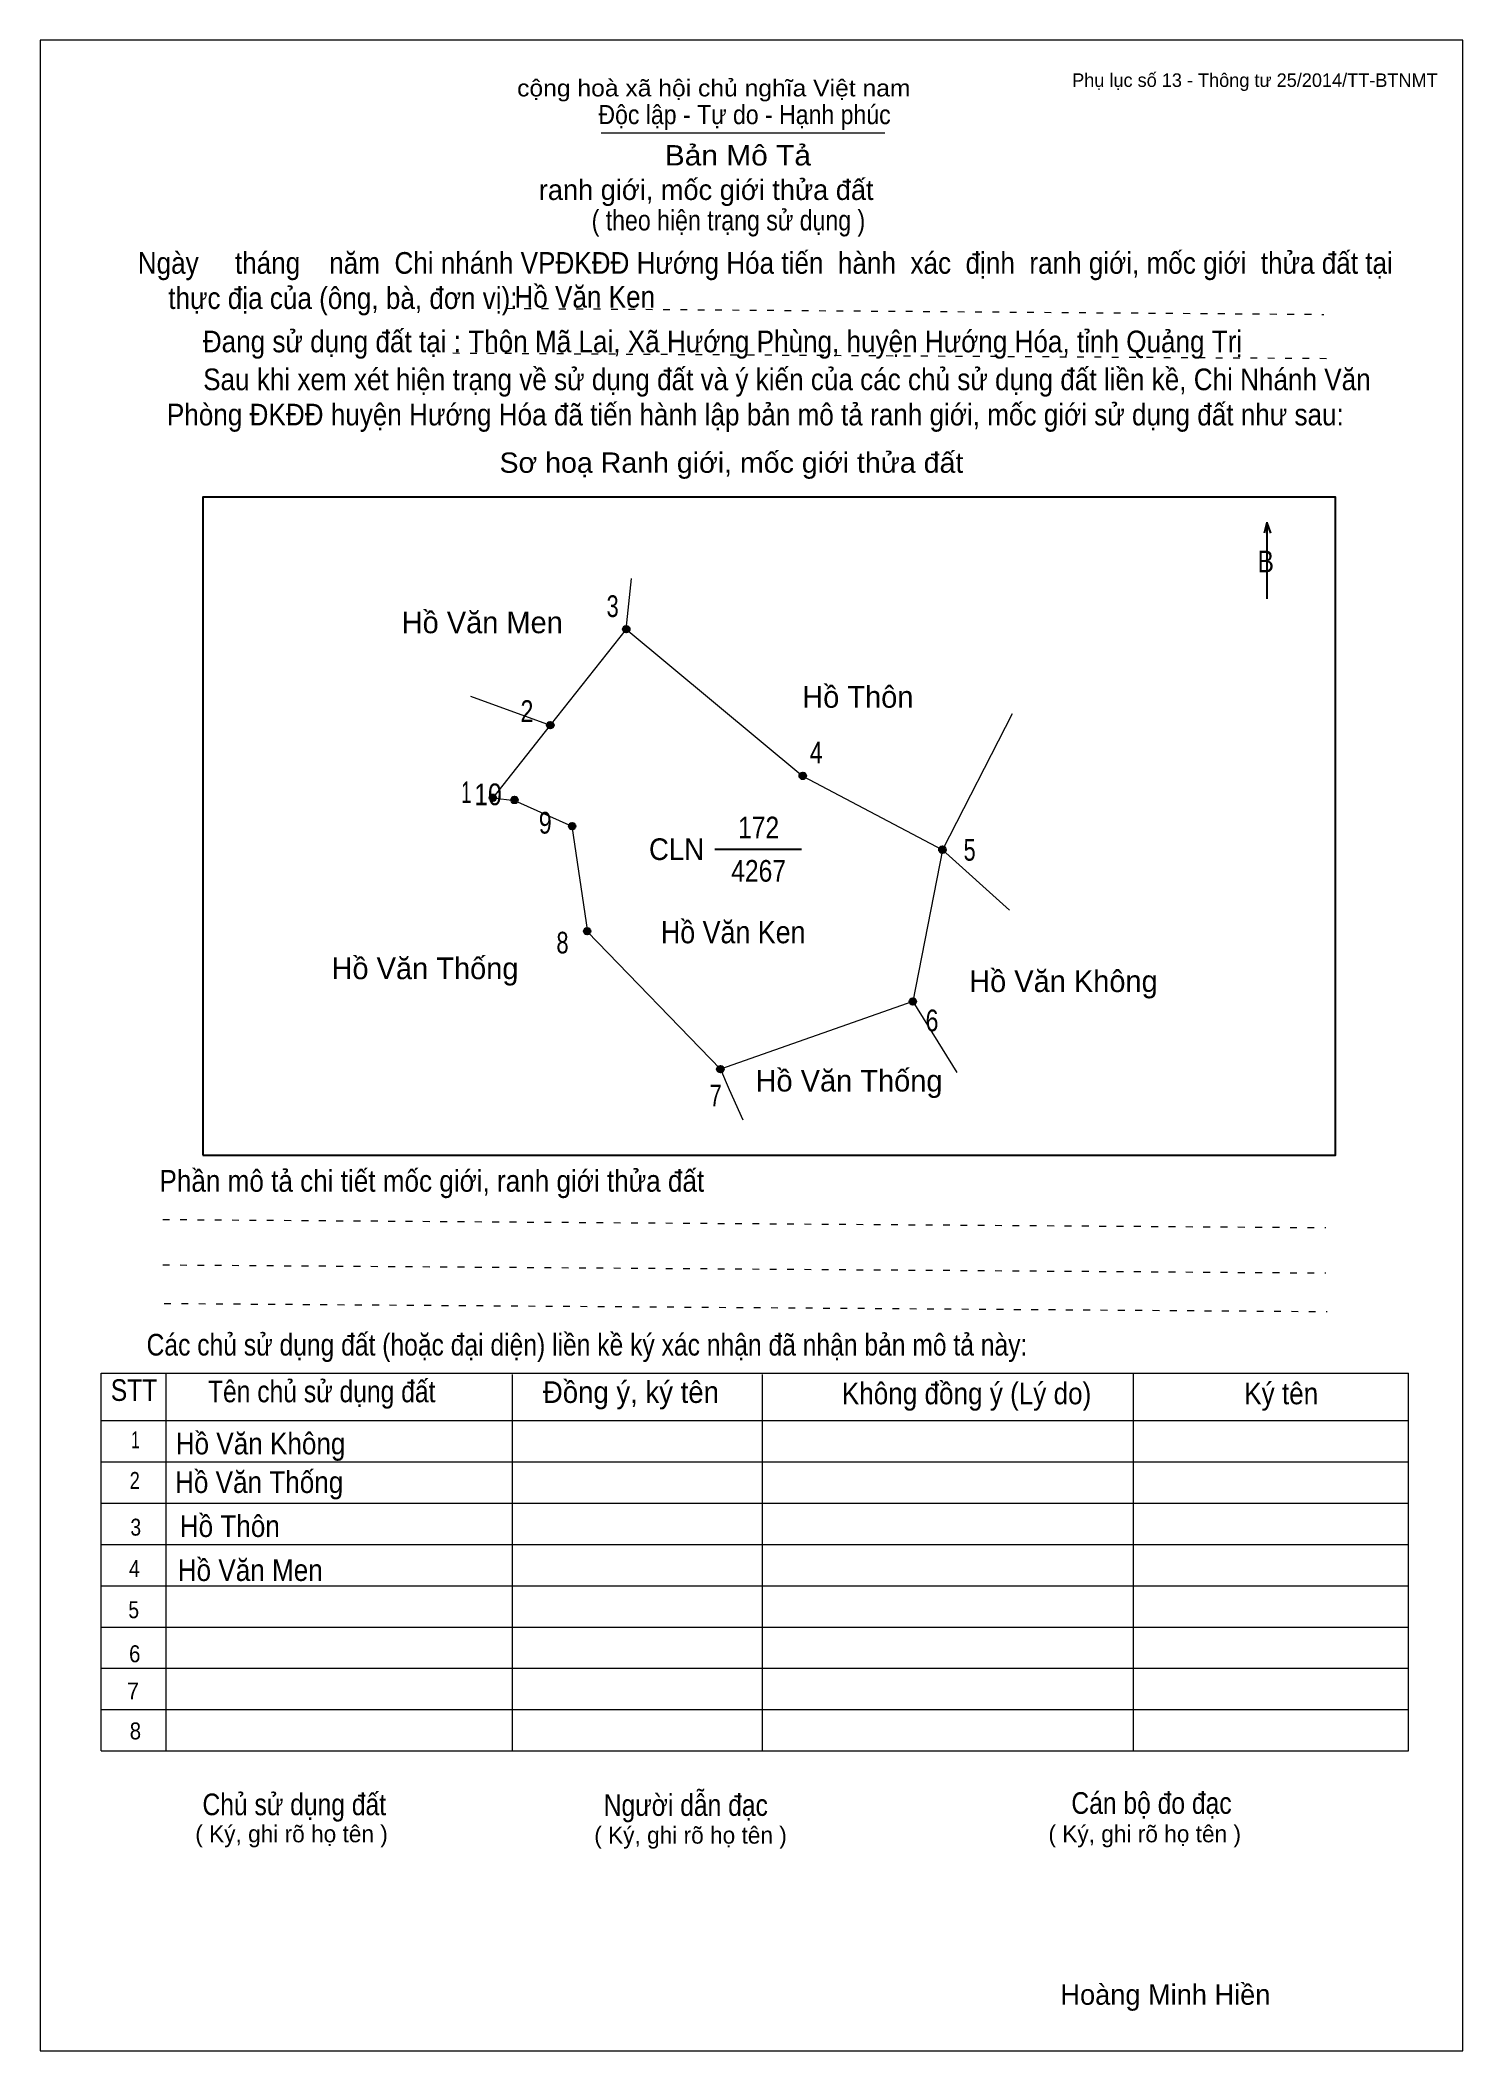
# Model space of a CAD drawing. Header units: centimetres. Extents: x 0 to 21, y 0 to 29.7.
import ezdxf
from ezdxf.enums import TextEntityAlignment as Align

# ---------------------------------------------------------------- set-up
doc = ezdxf.new("R2010")
doc.units = ezdxf.units.CM
doc.header["$LTSCALE"] = 0.13
doc.linetypes.add('DOTTED', pattern=[1.5, 0.3, -1.2])
for name, color, linetype, lineweight in [('1', 7, 'Continuous', 13), ('32', 7, 'Continuous', 25), ('33', 7, 'Continuous', 25), ('6', 7, 'Continuous', 13), ('62', 7, 'Continuous', 13)]:
    doc.layers.add(name, color=color, linetype=linetype, lineweight=lineweight)
for name, color, linetype in [('2', 7, 'Continuous'), ('34', 7, 'Continuous'), ('63', 7, 'Continuous')]:
    doc.layers.add(name, color=color, linetype=linetype)

msp = doc.modelspace()

# ---------------------------------------------------------------- hatches: boundary and pattern name
at = {"layer": '32'}
for points in [[(8.7013, 21, 1), (8.6013, 21, 1)], [(7.58, 19.5819, 1), (7.48, 19.5819, 1)], [(11.3066, 18.8326, 1), (11.2066, 18.8326, 1)], [(6.732, 18.5095, 1), (6.632, 18.5095, 1)], [(7.0507, 18.4773, 1), (6.9507, 18.4773, 1)], [(7.9023, 18.0899, 1), (7.8023, 18.0899, 1)], [(13.3687, 17.7427, 1), (13.2687, 17.7427, 1)], [(8.1238, 16.5387, 1), (8.0238, 16.5387, 1)], [(12.9316, 15.5, 1), (12.8316, 15.5, 1)], [(10.0902, 14.5, 1), (9.9902, 14.5, 1)]]:
    msp.add_hatch(color=256, dxfattribs=at).paths.add_polyline_path(points)

# ---------------------------------------------------------------- linework, layer by layer
at = {"layer": '1'}
msp.add_lwpolyline([(21, 0), (21, 29.7), (0, 29.7), (0, 0)], close=True, dxfattribs=at)
at = {"layer": '32'}
for centre in [(8.6513, 21), (7.53, 19.5819), (11.2566, 18.8326), (6.682, 18.5095), (7.0007, 18.4773), (7.8523, 18.0899), (13.3187, 17.7427), (8.0738, 16.5387), (12.8816, 15.5), (10.0402, 14.5)]:
    msp.add_circle(centre, 0.05, dxfattribs=at)
at = {"layer": '33'}
msp.add_line((9.96, 17.75), (11.24, 17.75), dxfattribs=at)
at = {"layer": '6'}
for p, q in [((8.65, 21), (8.73, 21.75)), ((6.35, 20.01), (7.53, 19.58)), ((14.35, 19.75), (13.32, 17.74)), ((13.32, 17.74), (14.31, 16.85)), ((12.88, 15.5), (13.53, 14.45))]:
    msp.add_line(p, q, dxfattribs=at)
for points in [[(8.65, 21), (7.53, 19.58), (6.68, 18.51)], [(8.65, 21), (11.26, 18.83), (13.32, 17.74)], [(6.68, 18.51), (7, 18.47), (7.85, 18.09), (8.08, 16.53), (10.04, 14.5)], [(13.32, 17.74), (12.88, 15.5), (10.04, 14.5)], [(10.04, 14.5), (10.17, 14.2), (10.37, 13.75)]]:
    msp.add_lwpolyline(points, dxfattribs=at)
at = {"layer": '62'}
for p, q in [((8.28, 28.33), (12.47, 28.33)), ((0.9, 10.01), (20.2, 10.01)), ((0.9, 4.43), (0.9, 10.01)), ((1.86, 4.43), (1.86, 10.01)), ((6.97, 4.43), (6.97, 9.99)), ((10.66, 4.43), (10.66, 9.99)), ((16.14, 4.43), (16.14, 10.01)), ((20.2, 4.43), (20.2, 10.01)), ((0.9, 9.31), (20.2, 9.31)), ((0.9, 8.7), (20.2, 8.7)), ((0.9, 8.09), (20.2, 8.09)), ((0.9, 7.48), (20.2, 7.48)), ((0.9, 6.87), (20.2, 6.87)), ((0.9, 6.26), (20.2, 6.26)), ((0.9, 5.65), (20.2, 5.65)), ((0.9, 5.04), (20.2, 5.04)), ((0.9, 4.43), (20.2, 4.43))]:
    msp.add_line(p, q, dxfattribs=at)
at = {"layer": '62', "linetype": 'DOTTED'}
for p, q in [((6.89, 25.74), (18.95, 25.65)), ((6.09, 25.08), (19.04, 25)), ((1.81, 12.28), (18.98, 12.16)), ((1.81, 11.61), (18.98, 11.49)), ((1.83, 11.04), (19, 10.92))]:
    msp.add_line(p, q, dxfattribs=at)
at = {"layer": '62', "lineweight": 25}
for p, q in [((18.11, 22.58), (18.11, 21.45)), ((18.11, 22.57), (18.07, 22.42)), ((18.11, 22.57), (18.16, 22.42))]:
    msp.add_line(p, q, dxfattribs=at)
msp.add_lwpolyline([(2.4, 13.23), (19.12, 13.23), (19.12, 22.95), (2.4, 22.95)], close=True, dxfattribs=at)

# ---------------------------------------------------------------- texts
at = {"layer": '2', "width": 0.9}
msp.add_text('Hồ Văn Ken', height=0.3289, dxfattribs=at).set_placement((10.23, 16.36), align=Align.CENTER)
at = {"layer": '32'}
for s, width, p in [('3', 0.75, (8.45, 21.18)), ('2', 0.8, (7.185, 19.63)), ('4', 0.8, (11.455, 19.02)), ('1', 0.65, (6.29, 18.43)), ('10', 0.85, (6.61, 18.4)), ('9', 0.8, (7.455, 17.98)), ('5', 0.75, (13.72, 17.58)), ('8', 0.75, (7.71, 16.21)), ('6', 0.8, (13.165, 15.06)), ('7', 0.75, (9.97, 13.95))]:
    msp.add_text(s, height=0.32, dxfattribs=dict(at, width=width)).set_placement(p, align=Align.CENTER)
at = {"layer": '33'}
for s, p in [('Hồ Văn Men', (6.525, 20.94)), ('Hồ Thôn', (12.07, 19.84)), ('Hồ Văn Thống', (5.68, 15.83)), ('Hồ Văn Không', (15.105, 15.64)), ('Hồ Văn Thống', (11.94, 14.17))]:
    msp.add_text(s, height=0.32, dxfattribs=at).set_placement(p, align=Align.CENTER)
at = {"layer": '33', "width": 0.85}
for s, p in [('172', (10.605, 17.91)), ('4267', (10.605, 17.27))]:
    msp.add_text(s, height=0.32, dxfattribs=at).set_placement(p, align=Align.CENTER)
at = {"layer": '33', "width": 0.95}
msp.add_text('CLN', height=0.32, dxfattribs=at).set_placement((9.8, 17.59), align=Align.RIGHT)
at = {"layer": '34', "width": 0.9}
for s, p in [('Hồ Văn Ken', (7, 25.75)), ('Hồ Văn Không', (2, 8.81)), ('Hồ Văn Thống', (1.99, 8.24)), ('Hồ Thôn', (2.06, 7.59)), ('Hồ Văn Men', (2.03, 6.94))]:
    msp.add_text(s, height=0.32, dxfattribs=at).set_placement(p)
at = {"layer": '62'}
for s, height, width, p in [('cộng hoà xã hội chủ nghĩa Việt nam', 0.2474, 1.1, (7.04, 28.87)), ('Độc lập - Tự do - Hạnh phúc', 0.2828, 0.9, (8.24, 28.46)), ('Bản Mô Tả', 0.3, 1.1, (9.22, 27.85)), ('( theo hiện trạng sử dụng )', 0.3, 0.85, (8.14, 26.89)), ('Ngày     tháng    năm  Chi nhánh VPĐKĐĐ Hướng Hóa tiến  hành  xác  định  ranh giới, mốc giới  thửa đất tại ', 0.32, 0.9, (1.44, 26.25)), ('thực địa của (ông, bà, đơn vị): ', 0.32, 0.9, (1.89, 25.73)), ('Đang sử dụng đất tại : Thôn Mã Lai, Xã Hướng Phùng, huyện Hướng Hóa, tỉnh Quảng Trị', 0.32, 0.9, (2.4, 25.09)), ('     Sau khi xem xét hiện trạng về sử dụng đất và ý kiến của các chủ sử dụng đất liền kề, Chi Nhánh Văn ', 0.32, 0.9, (1.87, 24.53)), ('Phòng ĐKĐĐ huyện Hướng Hóa đã tiến hành lập bản mô tả ranh giới, mốc giới sử dụng đất như sau:', 0.32, 0.9, (1.87, 24.01)), ('Sơ hoạ Ranh giới, mốc giới thửa đất', 0.3, 1.05, (6.78, 23.31)), ('B', 0.32, 0.85, (17.97, 21.84)), ('Phần mô tả chi tiết mốc giới, ranh giới thửa đất ', 0.32, 0.9, (1.76, 12.69)), ('Các chủ sử dụng đất (hoặc đại diện) liền kề ký xác nhận đã nhận bản mô tả này:', 0.32, 0.85, (1.57, 10.27))]:
    msp.add_text(s, height=height, dxfattribs=dict(at, width=width)).set_placement(p)
msp.add_text('ranh giới, mốc giới thửa đất', height=0.3, dxfattribs=at).set_placement((7.36, 27.34))
for s, height, width, p in [('STT', 0.32, 0.85, (1.385, 9.6)), ('Tên chủ sử dụng đất', 0.32, 0.85, (4.155, 9.58)), ('Đồng ý, ký tên', 0.32, 0.95, (8.72, 9.57)), ('Không đồng ý (Lý do)', 0.32, 0.9, (13.675, 9.55)), ('Ký tên', 0.32, 0.9, (18.32, 9.55)), ('1', 0.25, 0.7, (1.405, 8.9)), ('2', 0.25, 0.8, (1.395, 8.3)), ('3', 0.25, 0.85, (1.41, 7.61)), ('4', 0.25, 0.85, (1.39, 7)), ('5', 0.25, 0.85, (1.38, 6.39)), ('6', 0.25, 0.9, (1.395, 5.74)), ('7', 0.25, 0.95, (1.37, 5.19)), ('8', 0.25, 0.9, (1.405, 4.6)), ('Người dẫn đạc', 0.32, 0.85, (9.53, 3.47)), ('Chủ sử dụng đất', 0.32, 0.85, (3.75, 3.48)), ('Cán bộ đo đạc', 0.32, 0.85, (16.405, 3.5))]:
    msp.add_text(s, height=height, dxfattribs=dict(at, width=width)).set_placement(p, align=Align.CENTER)
for p in [(3.71, 3.08), (9.6, 3.06), (16.305, 3.08)]:
    msp.add_text('( Ký, ghi rõ họ tên )', height=0.25, dxfattribs=at).set_placement(p, align=Align.CENTER)
at = {"layer": '63'}
msp.add_text('Phụ lục số 13 - Thông tư 25/2014/TT-BTNMT', height=0.2, dxfattribs=at).set_placement((20.63, 29.01), align=Align.RIGHT)
msp.add_text('Hoàng Minh Hiền', height=0.3, dxfattribs=at).set_placement((16.61, 0.68), align=Align.CENTER)

doc.saveas('drawing.dxf')
